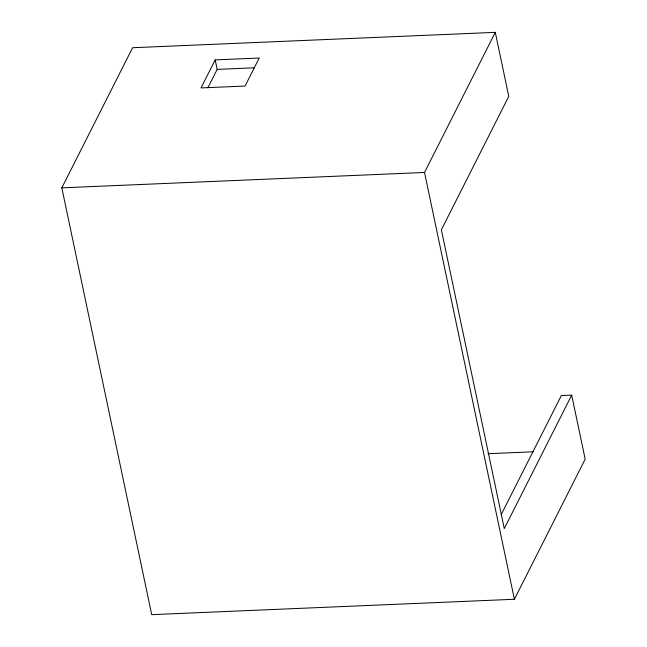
<?xml version="1.0" encoding="UTF-8"?>
<svg xmlns="http://www.w3.org/2000/svg" width="647" height="647" viewBox="0 0 647 647"><rect width="100%" height="100%" fill="white"/><g stroke="black" fill="none" stroke-linecap="round" stroke-linejoin="round"><path stroke-width="0.97" d="M571.697 395.131L585.179 459.152L514.397 599.268L151.713 614.65L61.821 187.848L132.603 47.732L495.287 32.35L508.768 96.371L441.367 229.814L504.288 528.575L571.697 395.131L561.329 395.576L501.215 514.591M215.184 59.896L201.031 87.919L245.067 86.051L259.229 58.028L215.184 59.896L217.182 69.383L207.889 87.774M514.397 599.268L424.513 172.466L495.287 32.35M217.182 69.383L254.214 67.814M61.821 187.848L424.513 172.466M488.016 453.709L533.371 451.784"/></g></svg>
